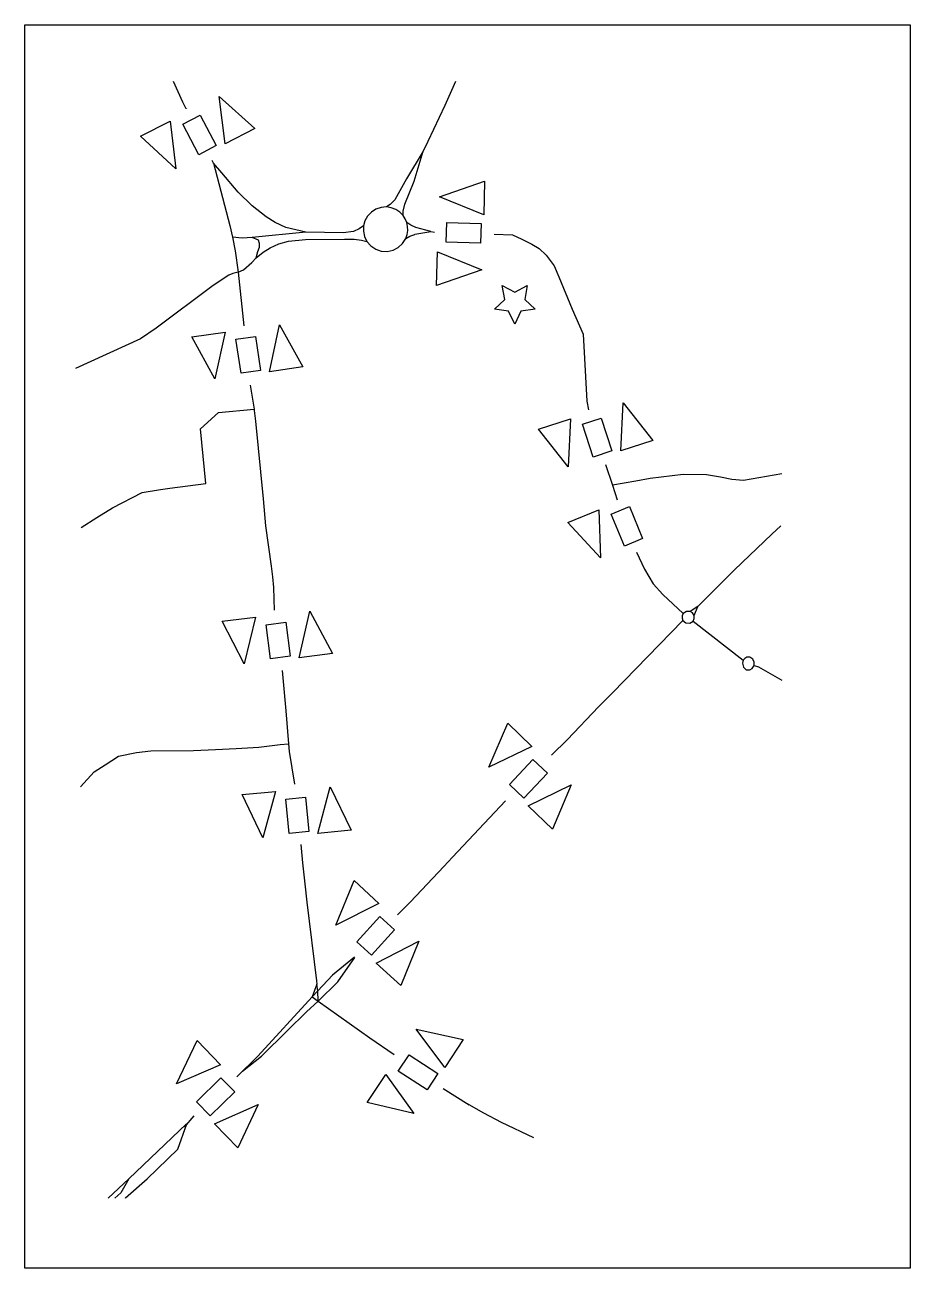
# Model space of a CAD drawing. Extents: x -26 to 365, y -36 to 514.
import ezdxf

# ---------------------------------------------------------------- set-up
doc = ezdxf.new("R2010")
doc.units = 0
for name, color, linetype in [('Fond', 7, 'CONTINUOUS'), ('Routes', 7, 'CONTINUOUS'), ('Trou_arret', 7, 'CONTINUOUS')]:
    doc.layers.add(name, color=color, linetype=linetype)

msp = doc.modelspace()

# ---------------------------------------------------------------- linework, layer by layer
at = {"layer": 'Fond', "color": 7}
msp.add_lwpolyline([(-26.350915, 514.415707), (365.475773, 514.415707), (365.475773, -35.516421), (-26.350915, -35.516421), (-26.350915, 514.415707)], close=True, dxfattribs=at)
at = {"layer": 'Routes', "color": 2}
for points in [[(45.163559, 477.640871), (45.059375, 477.290625), (43.546875, 480.15), (39.4625, 489.359375)], [(164.193752, 489.359375), (159.506248, 478.803125), (152.012504, 462.796875), (149.981248, 458.575), (142.518752, 446.33125), (137.421872, 437.059375), (135.368752, 435.00625), (133.678128, 433.85625)], [(141.081248, 430.025), (141.068768, 432.0625), (141.793768, 435.125), (145.88752, 445.3), (149.981264, 458.575)], [(57.19375, 453.278125), (56.62048, 454.440608)], [(57.19375, 453.278125), (64.321875, 425.596875), (65.621875, 420.55), (66.715625, 414.5125), (68, 405.034375)], [(98.075, 422.759375), (89.106248, 424.75), (84.384376, 426.98125), (80.496872, 429.515625), (74.225, 434.4375), (68.078125, 440.4), (60.88125, 448.971875), (57.19375, 453.278125)], [(142.240624, 419.953125), (142.831248, 421.6375), (143.103128, 423.403125), (143.053128, 425.190625), (142.684376, 426.934375), (142.021872, 428.55), (141.081248, 430.025), (139.596872, 431.571875), (137.806248, 432.7625), (135.803128, 433.5375), (133.678128, 433.85625), (131.290624, 433.6625), (129.018752, 432.890625), (127.006248, 431.6), (125.359376, 429.859375), (124.184376, 427.775), (123.55, 425.465625), (123.4844, 423.090625), (123.996896, 420.76875), (125.046896, 418.6375), (126.7594, 416.65625), (128.9344, 415.19375), (131.415648, 414.3625), (134.031272, 414.209375), (136.593776, 414.75625), (138.921896, 415.9625), (140.850024, 417.734375), (142.240648, 419.953125)], [(123.55, 425.465625), (121.556248, 424.184375), (119.075, 422.9625), (114.568752, 422.425), (98.075, 422.759375)], [(153.356248, 423.0375), (146.703128, 424.7375), (144.503128, 425.86875), (142.684376, 426.934375)], [(76.04375, 411.33125), (76.75625, 414.1125), (77.4375, 416.015625), (77.534375, 417.6875), (77.0625, 419.115625), (74.325, 420.353125), (69.884375, 420.003125), (65.621875, 420.55)], [(68, 405.034375), (70.36875, 406.115625), (74.08125, 409.246875), (76.04375, 411.33125), (79.178125, 413.828125), (82.190624, 415.815625), (86.121872, 417.496875), (90.331248, 418.715625), (97.9, 419.528125), (115.109376, 419.665625), (119.390624, 419.656249), (122.593752, 419.209374), (125.046872, 418.637499)], [(98.075, 422.759375), (74.325, 420.353125)], [(142.240624, 419.953125), (144.081248, 420.91875), (146.231248, 421.75625), (146.306208, 421.865625), (153.356208, 423.0375)], [(153.356248, 423.0375), (154.951528, 422.671282)], [(181.303472, 421.777264), (189.506248, 421.53125), (193.634376, 419.615625), (197.968752, 417.471875), (201.3, 415.440625), (204.4, 412.571875), (207.909376, 407.884375), (210.046872, 402.909376), (215.940624, 388.7), (220.728128, 377.568752), (222.353128, 347.981248), (223.152808, 344.081168)], [(68, 405.034375), (65.640625, 404.412504), (63.934375, 403.668752), (57.0125, 399.196872), (31.840625, 380.325), (24.875, 375.478128), (-3.91875, 362.371872)], [(68, 405.034375), (70.599842, 381.323456)], [(73.435285, 354.994344), (75.1, 344.496872), (75.156248, 343.909376)], [(75.15625, 343.909376), (75.74375, 339.084376), (79.13125, 304.753128), (80.15, 292.762496), (82.703128, 275.003128), (83.287504, 270.196872), (83.759376, 265.521872), (84.032752, 255.468168)], [(230.658344, 319.930464), (233.775, 310.771872)], [(233.775, 310.771872), (235.874568, 304.266688)], [(271.534376, 257.175), (287.728128, 273.418752), (304.278128, 289.143752), (308.221872, 292.890624)], [(244.365624, 281.15), (247.940624, 273.625)], [(247.940624, 273.625), (251.678128, 267.181248), (255.946872, 262.443752), (265.087504, 254.021872)], [(268.059376, 254.987496), (266.421872, 254.981096), (265.087504, 254.02172), (264.634376, 253.0686), (264.578136, 252.012344), (264.934384, 251.012344), (266.228136, 249.899848), (267.931256, 249.777976), (269.36876, 250.706096), (269.909384, 251.849848), (269.868744, 253.115472), (269.20312, 254.284224), (268.059368, 254.987344)], [(271.534376, 257.175), (268.059376, 254.987496)], [(269.868752, 253.115624), (271.534376, 257.175)], [(206.758248, 191.45308), (213.865624, 198.278128), (227.571872, 212.803128), (233.675, 218.903128), (264.934376, 251.012496)], [(269.368752, 250.706248), (291.596872, 233.35)], [(291.596872, 233.35), (291.256248, 232.046872), (291.737504, 230.256248), (292.918752, 229.181248), (294.515624, 229.115648), (295.615624, 229.665648), (296.434376, 231.096896)], [(296.434376, 231.096872), (296.381256, 232.5), (295.81876, 233.840624), (294.54376, 234.718752), (293.150008, 234.665632), (292.256256, 234.206256), (291.59688, 233.350008)], [(296.434376, 231.096872), (298.312504, 230.418752), (308.718752, 224.531248)], [(87.469824, 228.830832), (89.206248, 210.925), (90.278128, 196.465624)], [(90.278128, 196.465624), (90.703128, 193.05), (92.964224, 178.513384)], [(160.993752, 144.2), (162.984376, 146.240624), (186.323864, 171.190136)], [(95.849352, 151.851496), (96.590624, 143.759376), (97.596872, 134.406248), (98.465624, 126.312496), (102.693752, 91.521872), (102.862504, 90.118752), (100.793752, 84.434376)], [(138.562368, 120.8144), (144.353128, 126.543752), (159.028128, 142.112496), (160.993752, 144.2)], [(119.555272, 101.990888), (109.775, 94.040624), (103.268752, 87.081248)], [(103.453128, 82.534376), (112.243752, 91.134376), (119.77008, 101.847672)], [(103.453128, 82.534376), (103.268752, 87.081248), (102.862504, 90.118752)], [(100.793752, 84.434376), (76.815625, 58.256248)], [(78.40625, 58.275), (89.881248, 69.525), (98.312504, 77.903128), (103.453128, 82.534376)], [(103.268752, 87.081248), (100.793752, 84.434376)], [(76.815625, 58.256248), (67.476738, 49.139288)], [(69.97575, 51.638472), (78.40625, 58.275)], [(45.248817, 28.278984), (19.734375, 4.018752), (10.575, -4.559376)], [(18.178125, -4.559376), (18.249997, -4.487536), (27.815622, 3.97184), (41.387497, 17.07184), (45.355055, 28.347384)], [(48.429609, 31.810696), (44.103125, 26.846872)], [(19.734375, 4.018752), (16.06875, -2.193752), (13.50625, -4.559376)]]:
    msp.add_lwpolyline(points, dxfattribs=at)
at = {"layer": 'Routes', "color": 7}
for points in [[(59.677229, 482.785907), (75.477731, 468.611234), (62.31615, 461.720933), (59.677229, 482.785907)], [(40.433158, 450.798103), (24.769865, 465.12425), (37.997155, 471.887545), (40.433158, 450.798103)], [(86.323973, 381.750606), (96.634199, 363.195917), (81.944663, 360.977578), (86.323973, 381.750606)], [(57.695245, 357.793355), (47.564147, 376.446454), (62.27435, 378.523297), (57.695245, 357.793355)], [(238.401078, 347.216685), (251.61166, 330.601699), (237.483989, 326.006875), (238.401078, 347.216685)], [(214.08382, 318.893109), (201.033824, 335.63452), (215.205063, 340.093145), (214.08382, 318.893109)], [(111.300028, 116.240174), (119.364036, 135.875576), (130.264566, 125.781924), (111.300028, 116.240174)], [(147.955436, 109.173703), (140.080857, 89.461568), (129.083673, 99.449833), (147.955436, 109.173703)]]:
    msp.add_lwpolyline(points, close=True, dxfattribs=at)
at = {"layer": 'Routes', "color": 1}
for points in [[(51.306473, 474.487282), (58.347533, 460.996526), (50.61779, 456.949277), (43.57673, 470.440033), (51.306473, 474.487282)], [(75.703466, 376.637722), (77.956898, 361.587836), (69.329598, 360.284444), (67.076166, 375.33433), (75.703466, 376.637722)], [(228.76165, 340.433014), (233.450125, 325.95561), (225.152901, 323.256494), (220.464427, 337.733898), (228.76165, 340.433014)], [(137.283831, 114.179059), (127.038337, 102.927086), (120.57917, 108.792946), (130.824664, 120.044918), (137.283831, 114.179059)]]:
    msp.add_lwpolyline(points, close=True, dxfattribs=at)
for points in [[(-1.4625, 292.103128), (5.521875, 296.581248), (12.45, 300.812496), (25.540625, 307.546872), (33.675, 308.828128), (37.796875, 309.478128), (53.775, 311.618752), (51.33125, 335.718752), (59.4125, 342.981248), (75.1, 344.496872)], [(308.612504, 315.775), (291.787504, 312.931248), (286.590624, 313.271872), (281.546872, 314.3), (275.281248, 315.321872), (264.975, 315.459376), (250.337504, 313.803128), (244.062504, 312.509376), (233.775, 310.771872)], [(-1.73125, 177.415624), (4.315625, 183.987496), (9.15, 187.134376), (15.159375, 190.9), (23.1375, 192.490624), (29.40625, 193.312496)], [(29.40625, 193.312496), (48.325, 193.45), (58.05, 193.903128), (67.1875, 194.387496)], [(67.1875, 194.387496), (77.25625, 194.918752), (86.634376, 196.034376), (90.278128, 196.465624)], [(100.793752, 84.434376), (103.453128, 82.534376), (126.384376, 66.375), (137.059656, 59.008504)], [(158.835952, 43.967208), (170.318632, 36.752216)], [(167.078128, 38.575), (176.615624, 33.140624), (184.406248, 29.059376), (198.787504, 22.334376)]]:
    msp.add_lwpolyline(points, dxfattribs=at)
at = {"layer": 'Trou_arret', "color": 7}
for points in [[(157.108448, 438.281442), (177.141056, 445.300833), (176.83992, 430.447793), (157.108448, 438.281442)], [(175.871904, 406.00937), (155.77264, 399.183184), (156.216728, 414.032634), (175.871904, 406.00937)], [(190.471304, 382.08828), (187.744752, 387.755392), (181.481952, 388.619424), (186.029152, 392.96376), (184.915576, 399.187032), (190.452448, 396.204872), (196.027024, 399.18704), (194.9018, 392.999616), (199.460648, 388.619424), (193.228352, 387.77756), (190.471304, 382.08828)], [(228.365121, 278.63476), (213.97098, 294.235592), (227.723388, 299.854724), (228.365121, 278.63476)], [(99.830581, 255.079611), (109.740534, 236.308088), (95.006805, 234.405273), (99.830581, 255.079611)], [(70.694679, 231.741806), (60.965921, 250.607874), (75.717279, 252.368783), (70.694679, 231.741806)], [(178.955882, 186.011404), (187.372984, 205.498057), (198.089554, 195.209301), (178.955882, 186.011404)], [(108.754905, 177.322416), (118.119166, 158.272801), (103.336673, 156.795852), (108.754905, 177.322416)], [(215.477773, 178.284475), (207.248684, 158.717683), (196.433574, 168.902814), (215.477773, 178.284475)], [(78.957825, 154.83491), (69.777412, 173.973803), (84.573432, 175.308396), (78.957825, 154.83491)], [(146.898126, 70.242122), (167.622533, 65.651244), (159.539519, 53.186559), (146.898126, 70.242122)], [(40.715262, 46.026317), (49.87712, 65.1741), (60.189203, 54.479975), (40.715262, 46.026317)], [(145.838539, 32.926827), (125.159294, 37.717033), (133.361909, 50.103335), (145.838539, 32.926827)], [(76.912227, 36.897587), (67.935154, 17.662478), (57.52061, 28.256853), (76.912227, 36.897587)]]:
    msp.add_lwpolyline(points, close=True, dxfattribs=at)
at = {"layer": 'Trou_arret', "color": 1}
for points in [[(160.349081, 426.948524), (175.56321, 426.620954), (175.386882, 417.897534), (160.172754, 418.225104), (160.349081, 426.948524)], [(241.205023, 301.318302), (247.078617, 287.279858), (239.03397, 283.901574), (233.160377, 297.940018), (241.205023, 301.318302)], [(89.102872, 250.195657), (91.033044, 235.100908), (82.379776, 233.982826), (80.449604, 249.077575), (89.102872, 250.195657)], [(204.89825, 183.481632), (194.451334, 172.416418), (188.099094, 178.397906), (198.54601, 189.46312), (204.89825, 183.481632)], [(97.890757, 172.749994), (99.384635, 157.605843), (90.702713, 156.737877), (89.208834, 171.882029), (97.890757, 172.749994)], [(143.6802, 58.902735), (156.437839, 50.606972), (151.691014, 43.285989), (138.933375, 51.581751), (143.6802, 58.902735)], [(66.54086, 42.498614), (55.675256, 31.844241), (49.55826, 38.066099), (60.423865, 48.720471), (66.54086, 42.498614)]]:
    msp.add_lwpolyline(points, close=True, dxfattribs=at)

doc.saveas('drawing.dxf')
